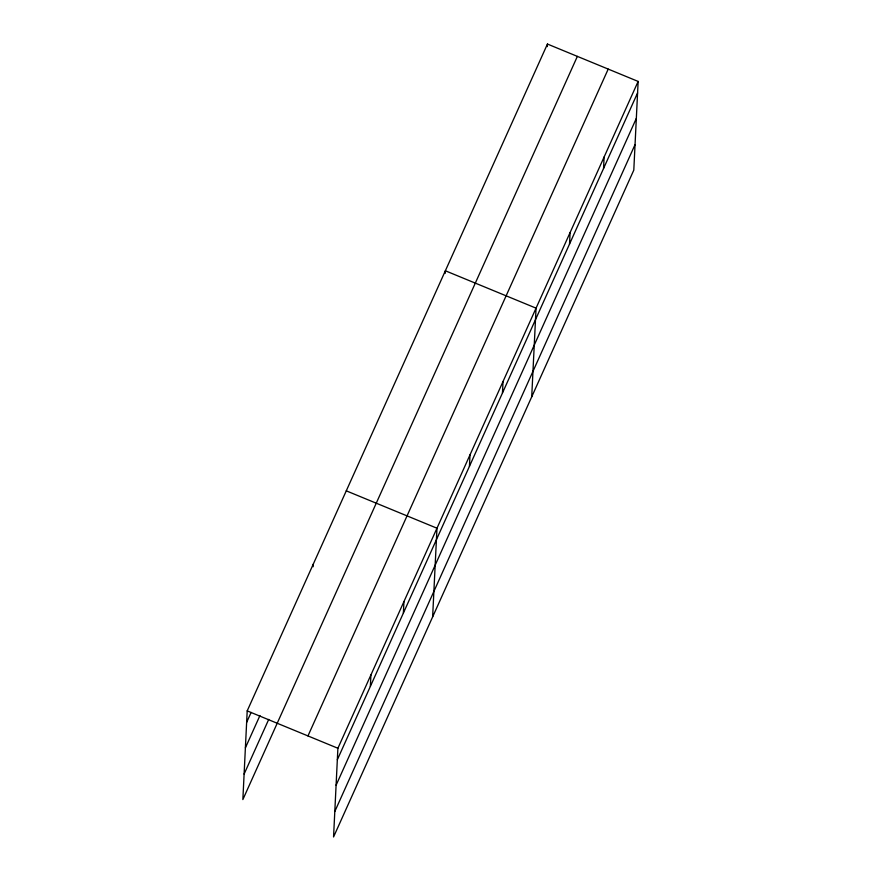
<?xml version="1.0" encoding="UTF-8"?>
<svg xmlns="http://www.w3.org/2000/svg" width="881" height="881" viewBox="0 0 881 881"><rect width="100%" height="100%" fill="white"/><g stroke="black" fill="none" stroke-linecap="round" stroke-linejoin="round"><path stroke-width="1.32" d="M638.141 81.426L337.897 748.266L333.558 836.95L633.802 170.11L638.141 81.426L547.442 44.05L247.198 710.89L242.859 799.574L577.363 56.384M313.129 566.736L313.251 564.192M370.361 686.398L370.923 674.912M403.388 613.044L403.95 601.558M445.235 273.33L445.357 270.775L536.055 308.152L531.717 396.835M432.637 616.887L436.976 528.215L346.277 490.838M469.441 466.346L470.002 454.86M502.467 392.992L503.029 381.506M547.31 46.605L547.442 44.05M569.522 244.059L570.084 232.573M603.551 168.491L604.113 157.005M246.636 722.376L251.118 712.432M245.392 747.848L259.95 715.526M244.103 774.102L268.738 719.392M307.965 735.932L608.209 69.092M337.335 759.752L637.58 92.912M336.09 785.224L636.335 118.384M334.813 811.478L635.047 144.627M247.198 710.89L337.897 748.266"/></g></svg>
